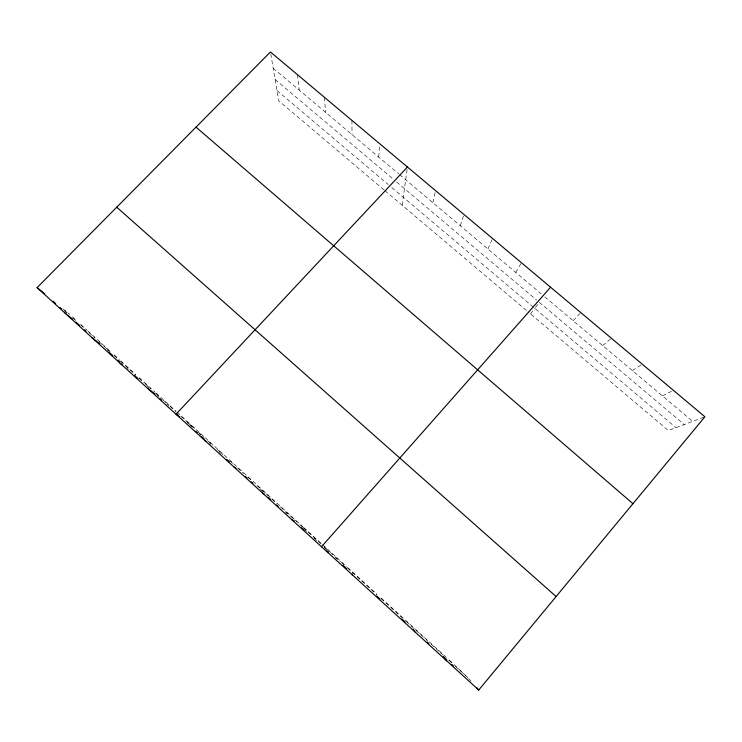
<?xml version="1.0" encoding="UTF-8"?>
<svg xmlns="http://www.w3.org/2000/svg" width="742" height="742" viewBox="0 0 742 742"><rect width="100%" height="100%" fill="white"/><g stroke="black" fill="none" stroke-linecap="round" stroke-linejoin="round"><path stroke-width="0.56" stroke-dasharray="3.71 2.78" d="M378.745 157.081L379.496 144.736M402.173 205.265L407.302 168.091M432.864 202.649L435.573 190.638M460.272 225.716L463.945 214.466M487.911 248.987L492.567 238.497M515.783 272.453L521.441 262.742M530.576 313.931L534.759 308.338M535.409 307.476L539.286 302.291L684.254 424.563M573.13 320.73L580.875 312.642M602.615 345.559L611.445 338.315M632.369 370.601L642.312 364.229M662.393 395.876L673.458 390.375M703.88 417.162L668.366 430.546L527.961 311.723M325.089 546.965L324.337 546.919L329.467 551.594M187.494 422.829L194.803 428.32M62.949 308.858L69.785 314.469M273.195 68.227L398.732 173.916M399.604 174.648L541.27 293.906M544.786 296.874L692.685 421.382M275.106 79.487L393.075 178.98M396.58 181.938L536.633 300.056M276.989 90.543L388.233 184.535M391.776 187.531L675.999 427.67M384.013 189.896L278.723 100.791L270.617 53.062M384.885 190.629L527.098 310.991M72.326 316.788L76.565 320.655M80.813 324.514L86.749 329.921M87.593 330.691L110.632 351.671M114.045 354.787L119.184 359.453M120.844 360.974L135.851 374.636M139.181 377.669L155.106 392.175M155.95 392.935L176.169 411.346M177.013 412.125L204.198 436.88M205.052 437.659L302.866 526.727M303.719 527.506L321.666 543.849M322.52 544.628L346.774 566.712M347.608 567.472L377.019 594.259M381.23 598.098L448.4 659.258M449.235 660.018L467.989 677.752L464.65 674.71M64.628 310.388L67.142 312.679M73.013 318.021L76.37 321.082M80.563 324.903L83.92 327.955M88.957 332.546L94.874 337.935M99.103 341.793L106.718 348.721M107.562 349.491L110.104 351.801M114.333 355.659L119.453 360.324M120.306 361.094L135.656 375.081M139.069 378.188L144.059 382.733M144.894 383.493L150.719 388.799M155.718 393.343L159.873 397.137M163.203 400.17L169.065 405.503M169.909 406.264L175.78 411.615M180.816 416.206L194.274 428.459M198.504 432.317L201.045 434.627M207.816 440.794L212.889 445.423M217.128 449.272L223.101 454.716M229.927 460.93L234.194 464.826M237.607 467.933L243.589 473.377M247.754 477.171L251.093 480.213M256.927 485.528L265.274 493.124M266.1 493.884L268.604 496.157M271.952 499.208L277.007 503.809M280.365 506.869L284.576 510.7M285.42 511.47L293.823 519.131M294.667 519.892L297.19 522.192M299.74 524.511L302.282 526.829M303.126 527.599L307.373 531.467M308.218 532.237L317.557 540.742M318.401 541.512L321.796 544.6M330.329 552.373L340.587 561.713M341.441 562.492L344.01 564.829M347.432 567.945L360.927 580.244M361.771 581.005L376.843 594.732M381.026 598.553L402.155 617.789M406.375 621.638L425.101 638.686M425.954 639.465L427.661 641.014M431.074 644.121L435.331 648.007M436.185 648.786L438.745 651.114M440.414 652.635L442.918 654.917M448.771 660.241L452.11 663.292M455.458 666.335L463.815 673.949M64.702 311.111L66.363 312.632M107.321 349.936L109.009 351.476M126.771 367.652L128.459 369.191M147.185 386.239L148.882 387.797M157.415 395.56L159.122 397.118M166.644 403.973L168.313 405.484M190.008 425.249L191.686 426.78M199.255 433.671L200.934 435.202M209.346 442.863L211.025 444.393M219.484 452.101L221.181 453.64M260.359 489.33L262.928 491.668M285.633 512.351L287.302 513.872M304.962 529.955L306.65 531.495M314.246 538.414L316.778 540.723M324.384 547.652L326.944 549.98M335.458 557.734L337.165 559.292M468.601 678.448L471.059 681.249M297.366 74.599L299.249 90.162M324.523 97.406L325.525 112.283M351.931 120.408L352.023 134.59"/><path stroke-width="1.11" d="M352.348 574.855L352.431 573.909M478.748 690.023L704.9 416.781L270.431 51.977L37.1 287.627L478.748 690.023L476.466 687.417M321.509 546.761L550.583 287.21M407.441 167.024L176.03 414.212L179.62 416.902M291.866 519.752L294.12 520.782M262.501 492.994L264.152 493.987M233.415 466.486L235.993 468.239M204.588 440.229L206.359 441.499M147.741 388.428L154.976 394.03M119.703 362.884L122.43 365.036M91.915 337.564L99.372 343.555M64.387 312.484L66.057 313.838M67.726 315.202L72.735 319.273M37.1 287.627L44.659 293.832M196.027 127.123L632.963 503.697M116.735 207.194L556.12 596.54M53.118 301.243L55.678 303.571M59.935 307.448L61.632 308.997M76.064 322.149L79.394 325.182M84.384 329.726L86.053 331.238M109.417 352.524L112.775 355.585M117.811 360.176L119.49 361.706M134.654 375.517L138.04 378.606M160.105 398.695L161.812 400.253M176.336 413.48L178.043 415.038M195.684 431.111L197.353 432.632M201.536 436.435L204.041 438.726M226.755 459.419L229.287 461.719M245.37 476.373L247.077 477.922M251.325 481.799L253.031 483.348M268.289 497.251L270.793 499.533M276.627 504.848L278.287 506.359M301.688 527.683L304.211 529.973M326.953 550.694L328.65 552.243M343.092 565.395L346.486 568.493M376.611 595.928L379.941 598.961M401.793 618.874L405.16 621.935M427.179 641.997L428.876 643.537M446.656 659.74L443.317 656.698L446.675 660.797M451.655 664.294L453.325 665.815M413.285 629.596L414.926 631.869"/></g></svg>
